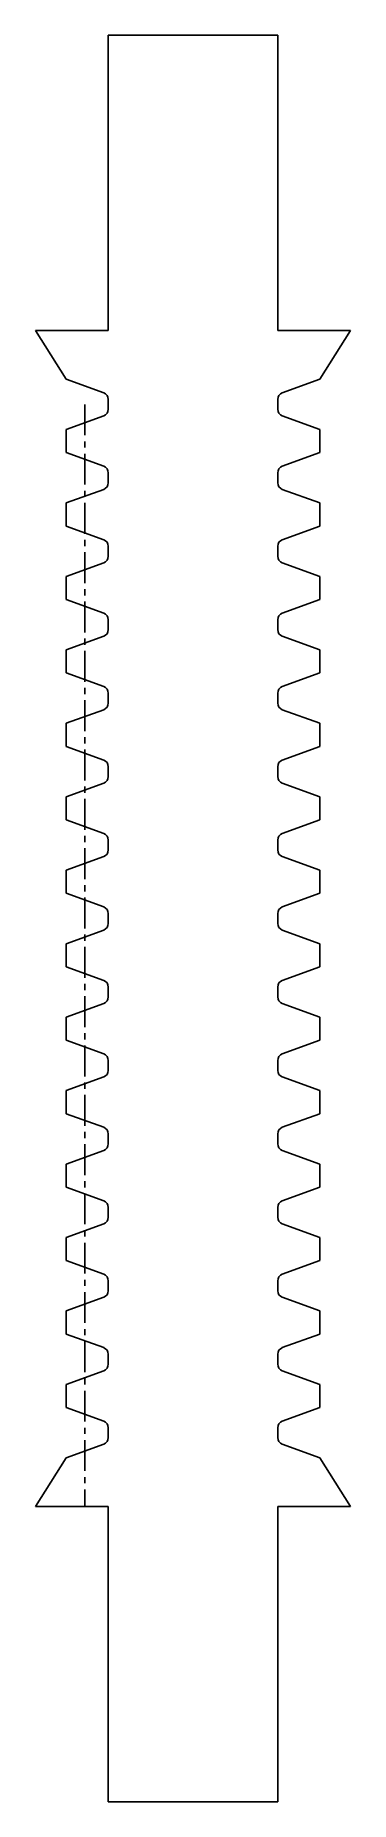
# Model space of a CAD drawing. Header units: millimetres. Extents: x -20 to 109, y -576 to 152.
import ezdxf

# ---------------------------------------------------------------- set-up
doc = ezdxf.new("R2010")
doc.units = ezdxf.units.MM
doc.linetypes.add('CENTERX2', pattern=[20.32, 12.7, -2.54, 2.54, -2.54])

msp = doc.modelspace()

# ---------------------------------------------------------------- linework, layer by layer
at = {"color": 7, "linetype": 'Continuous', "lineweight": 25}
for p, q in [((9.63, 152.04), (9.63, 30.37)), ((79.29, 152.04), (9.63, 152.04)), ((79.29, 30.37), (79.29, 152.04)), ((-20.37, 30.37), (-7.71, 10.37)), ((9.63, 30.37), (-20.37, 30.37)), ((109.29, 30.37), (79.29, 30.37)), ((96.63, 10.37), (109.29, 30.37)), ((7.73, 4.75), (-7.71, 10.37)), ((81.19, 4.75), (96.63, 10.37)), ((9.63, -2.04), (9.63, 2.04)), ((79.29, -2.04), (79.29, 2.04)), ((-7.71, -10.37), (7.73, -4.75)), ((96.63, -10.37), (81.19, -4.75)), ((-7.71, -10.37), (-7.71, -19.89)), ((96.63, -10.37), (96.63, -19.89)), ((7.73, -25.51), (-7.71, -19.89)), ((81.19, -25.51), (96.63, -19.89)), ((9.63, -32.3), (9.63, -28.22)), ((79.29, -32.3), (79.29, -28.22)), ((-7.71, -40.63), (7.73, -35.01)), ((96.63, -40.63), (81.19, -35.01)), ((-7.71, -40.63), (-7.71, -50.15)), ((96.63, -40.63), (96.63, -50.15)), ((7.73, -55.77), (-7.71, -50.15)), ((81.19, -55.77), (96.63, -50.15)), ((-7.71, -70.89), (7.73, -65.27)), ((9.63, -62.56), (9.63, -58.48)), ((79.29, -62.56), (79.29, -58.48)), ((96.63, -70.89), (81.19, -65.27)), ((-7.71, -70.89), (-7.71, -80.41)), ((96.63, -70.89), (96.63, -80.41)), ((7.73, -86.03), (-7.71, -80.41)), ((81.19, -86.03), (96.63, -80.41)), ((9.63, -92.82), (9.63, -88.74)), ((79.29, -92.82), (79.29, -88.74)), ((-7.71, -101.15), (7.73, -95.53)), ((-7.71, -101.15), (-7.71, -110.67)), ((96.63, -101.15), (81.19, -95.53)), ((96.63, -101.15), (96.63, -110.67)), ((7.73, -116.29), (-7.71, -110.67)), ((81.19, -116.29), (96.63, -110.67)), ((9.63, -123.08), (9.63, -119)), ((79.29, -123.08), (79.29, -119)), ((-7.71, -131.41), (7.73, -125.79)), ((96.63, -131.41), (81.19, -125.79)), ((-7.71, -131.41), (-7.71, -140.93)), ((96.63, -131.41), (96.63, -140.93)), ((7.73, -146.55), (-7.71, -140.93)), ((81.19, -146.55), (96.63, -140.93)), ((9.63, -153.34), (9.63, -149.27)), ((79.29, -153.34), (79.29, -149.27)), ((-7.71, -161.67), (7.73, -156.05)), ((96.63, -161.67), (81.19, -156.05)), ((-7.71, -161.67), (-7.71, -171.19)), ((96.63, -161.67), (96.63, -171.19)), ((7.73, -176.81), (-7.71, -171.19)), ((81.19, -176.81), (96.63, -171.19)), ((9.63, -183.6), (9.63, -179.53)), ((79.29, -183.6), (79.29, -179.53)), ((-7.71, -191.93), (7.73, -186.31)), ((96.63, -191.93), (81.19, -186.31)), ((-7.71, -191.93), (-7.71, -201.45)), ((96.63, -191.93), (96.63, -201.45)), ((7.73, -207.07), (-7.71, -201.45)), ((81.19, -207.07), (96.63, -201.45)), ((9.63, -213.86), (9.63, -209.79)), ((79.29, -213.86), (79.29, -209.79)), ((-7.71, -222.19), (7.73, -216.57)), ((96.63, -222.19), (81.19, -216.57)), ((-7.71, -222.19), (-7.71, -231.71)), ((96.63, -222.19), (96.63, -231.71)), ((7.73, -237.33), (-7.71, -231.71)), ((81.19, -237.33), (96.63, -231.71)), ((9.63, -244.12), (9.63, -240.05)), ((79.29, -244.12), (79.29, -240.05)), ((-7.71, -252.45), (7.73, -246.83)), ((96.63, -252.45), (81.19, -246.83)), ((-7.71, -252.45), (-7.71, -261.97)), ((96.63, -252.45), (96.63, -261.97)), ((7.73, -267.59), (-7.71, -261.97)), ((81.19, -267.59), (96.63, -261.97)), ((9.63, -274.38), (9.63, -270.31)), ((79.29, -274.38), (79.29, -270.31)), ((-7.71, -282.71), (7.73, -277.09)), ((-7.71, -282.71), (-7.71, -292.23)), ((96.63, -282.71), (81.19, -277.09)), ((96.63, -282.71), (96.63, -292.23)), ((7.73, -297.85), (-7.71, -292.23)), ((81.19, -297.85), (96.63, -292.23)), ((9.63, -304.64), (9.63, -300.57)), ((79.29, -304.64), (79.29, -300.57)), ((-7.71, -312.97), (7.73, -307.35)), ((96.63, -312.97), (81.19, -307.35)), ((-7.71, -312.97), (-7.71, -322.49)), ((96.63, -312.97), (96.63, -322.49)), ((7.73, -328.11), (-7.71, -322.49)), ((81.19, -328.11), (96.63, -322.49)), ((9.63, -334.9), (9.63, -330.83)), ((79.29, -334.9), (79.29, -330.83)), ((-7.71, -343.23), (7.73, -337.61)), ((96.63, -343.23), (81.19, -337.61)), ((-7.71, -343.23), (-7.71, -352.75)), ((96.63, -343.23), (96.63, -352.75)), ((7.73, -358.37), (-7.71, -352.75)), ((81.19, -358.37), (96.63, -352.75)), ((9.63, -365.16), (9.63, -361.09)), ((79.29, -365.16), (79.29, -361.09)), ((-7.71, -373.49), (7.73, -367.87)), ((96.63, -373.49), (81.19, -367.87)), ((-7.71, -373.49), (-7.71, -383.01)), ((96.63, -373.49), (96.63, -383.01)), ((7.73, -388.63), (-7.71, -383.01)), ((81.19, -388.63), (96.63, -383.01)), ((9.63, -395.42), (9.63, -391.35)), ((79.29, -395.42), (79.29, -391.35)), ((-7.71, -403.75), (7.73, -398.13)), ((96.63, -403.75), (81.19, -398.13)), ((-7.71, -403.75), (-7.71, -413.27)), ((96.63, -403.75), (96.63, -413.27)), ((7.73, -418.89), (-7.71, -413.27)), ((81.19, -418.89), (96.63, -413.27)), ((9.63, -425.68), (9.63, -421.61)), ((79.29, -425.68), (79.29, -421.61)), ((-7.71, -434.01), (7.73, -428.39)), ((96.63, -434.01), (81.19, -428.39)), ((-7.71, -434.01), (-20.37, -454.01)), ((109.29, -454.01), (96.63, -434.01)), ((-20.37, -454.01), (9.63, -454.01)), ((9.63, -454.01), (9.63, -575.68)), ((79.29, -454.01), (109.29, -454.01)), ((79.29, -575.68), (79.29, -454.01)), ((9.63, -575.68), (79.29, -575.68))]:
    msp.add_line(p, q, dxfattribs=at)
at = {"color": 7, "linetype": 'CENTERX2'}
msp.add_line((0, 0), (0, -453.9), dxfattribs=at)
at = {"color": 7, "linetype": 'Continuous', "lineweight": 25}
for centre, start, end in [((6.74, 2.04), 0, 70), ((82.18, 2.04), 110, 180), ((6.74, -2.04), 290, 0), ((82.18, -2.04), 180, 250), ((6.74, -28.22), 0, 70), ((82.18, -28.22), 110, 180), ((6.74, -32.3), 290, 0), ((82.18, -32.3), 180, 250), ((6.74, -58.48), 0, 70), ((82.18, -58.48), 110, 180), ((6.74, -62.56), 290, 0), ((82.18, -62.56), 180, 250), ((6.74, -88.74), 0, 70), ((82.18, -88.74), 110, 180), ((6.74, -92.82), 290, 0), ((82.18, -92.82), 180, 250), ((6.74, -119), 0, 70), ((82.18, -119), 110, 180), ((6.74, -123.08), 290, 0), ((82.18, -123.08), 180, 250), ((6.74, -149.27), 0, 70), ((82.18, -149.27), 110, 180), ((6.74, -153.34), 290, 0), ((82.18, -153.34), 180, 250), ((6.74, -179.53), 0, 70), ((82.18, -179.53), 110, 180), ((6.74, -183.6), 290, 0), ((82.18, -183.6), 180, 250), ((6.74, -209.79), 0, 70), ((82.18, -209.79), 110, 180), ((6.74, -213.86), 290, 0), ((82.18, -213.86), 180, 250), ((6.74, -240.05), 0, 70), ((82.18, -240.05), 110, 180), ((6.74, -244.12), 290, 0), ((82.18, -244.12), 180, 250), ((6.74, -270.31), 0, 70), ((82.18, -270.31), 110, 180), ((6.74, -274.38), 290, 0), ((82.18, -274.38), 180, 250), ((6.74, -300.57), 0, 70), ((82.18, -300.57), 110, 180), ((6.74, -304.64), 290, 0), ((82.18, -304.64), 180, 250), ((6.74, -330.83), 0, 70), ((82.18, -330.83), 110, 180), ((6.74, -334.9), 290, 0), ((82.18, -334.9), 180, 250), ((6.74, -361.09), 0, 70), ((82.18, -361.09), 110, 180), ((6.74, -365.16), 290, 0), ((82.18, -365.16), 180, 250), ((6.74, -391.35), 0, 70), ((82.18, -391.35), 110, 180), ((6.74, -395.42), 290, 0), ((82.18, -395.42), 180, 250), ((6.74, -421.61), 0, 70), ((82.18, -421.61), 110, 180), ((6.74, -425.68), 290, 0), ((82.18, -425.68), 180, 250)]:
    msp.add_arc(centre, 2.89, start, end, dxfattribs=at)

doc.saveas('drawing.dxf')
